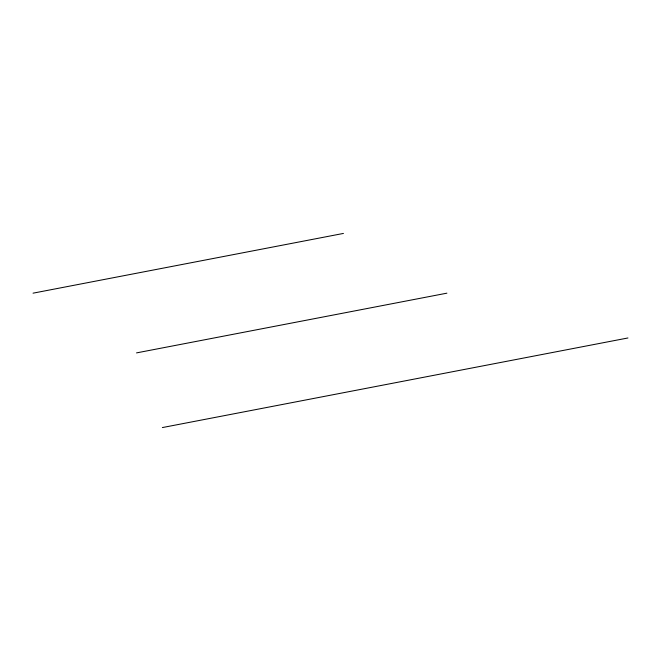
<?xml version="1.0" encoding="UTF-8"?>
<svg xmlns="http://www.w3.org/2000/svg" width="661" height="661" viewBox="0 0 661 661"><rect width="100%" height="100%" fill="white"/><g stroke="black" fill="none" stroke-linecap="round" stroke-linejoin="round"><path stroke-width="0.99" d="M33.05 293.17L343.431 233.432M136.513 352.9L446.894 293.17M162.375 427.568L627.95 337.969"/></g></svg>
